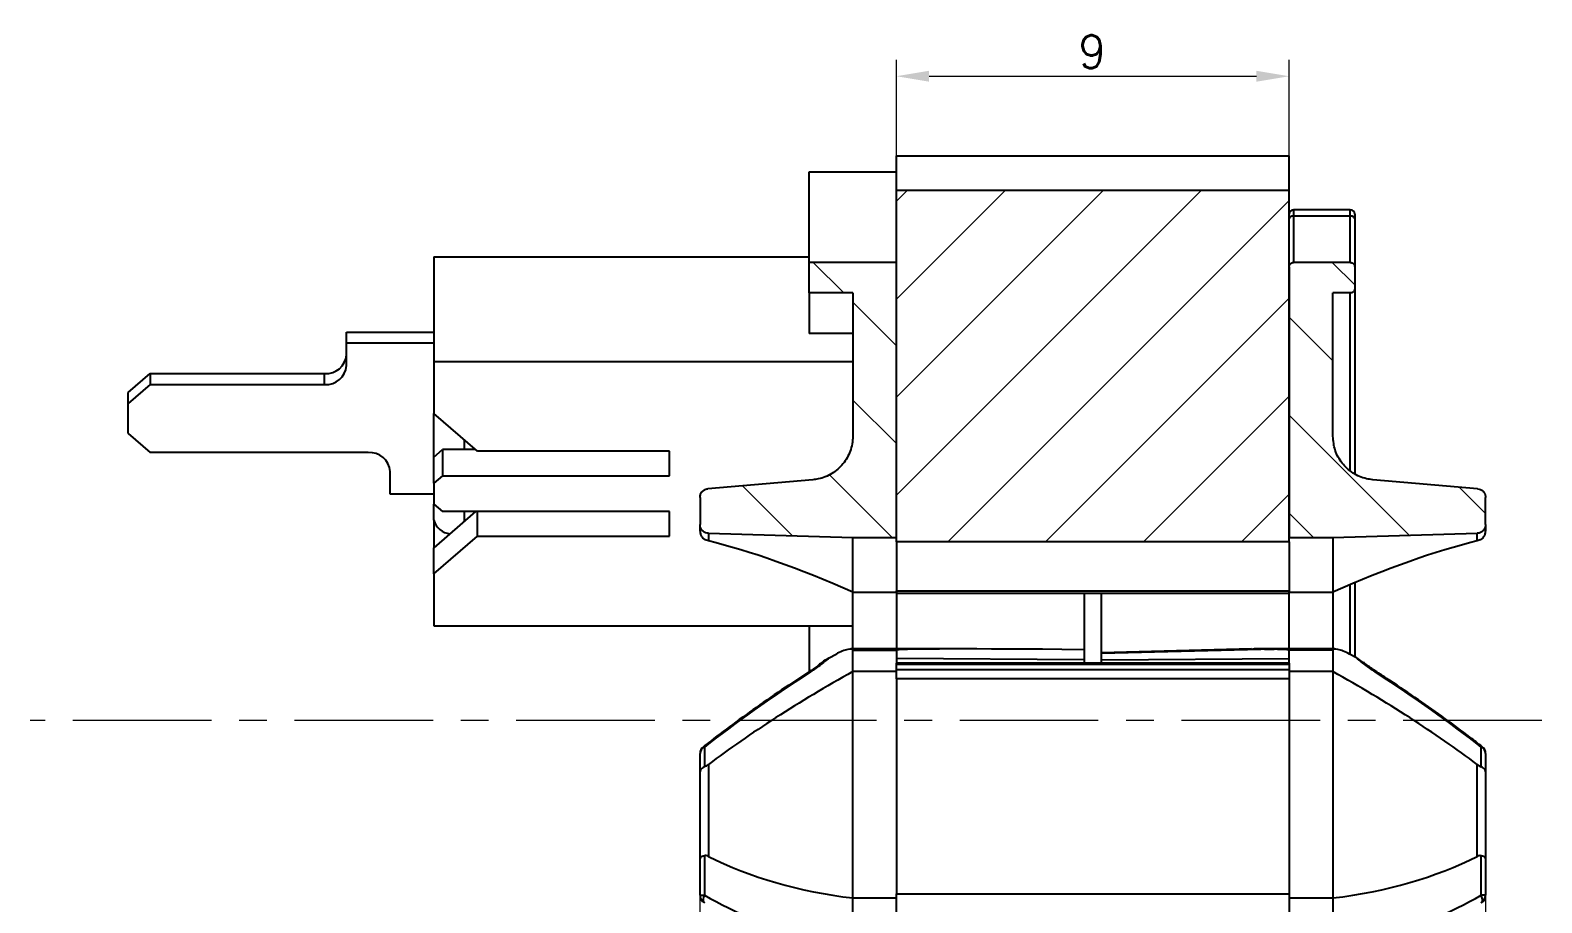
# Model space of a CAD drawing. Header units: millimetres. Extents: x 2517 to 4431, y 863 to 2540.
# Drawn here: x 3208.91 to 3243.54, y 1275.48 to 1295.48 of the extents above; entities that cross this region are included whole.
import ezdxf

# ---------------------------------------------------------------- set-up
doc = ezdxf.new("R2010")
doc.units = ezdxf.units.MM
doc.linetypes.add('CENTER', pattern=[50.8, 31.75, -6.35, 6.35, -6.35])
for name, color, linetype, lineweight in [('中心线', 1, 'CENTER', 9), ('填充', 3, 'Continuous', 9), ('尺寸标注', 2, 'Continuous', 9)]:
    doc.layers.add(name, color=color, linetype=linetype, lineweight=lineweight)
doc.styles.add('st', font='txt.shx')
doc.dimstyles.new('st0.3', dxfattribs={"dimscale": 0.3, "dimtxt": 2.5, "dimasz": 2.5, "dimexe": 1.25, "dimexo": 0, "dimtad": 1, "dimtoh": 1, "dimdec": 3, "dimdsep": 46, "dimtxsty": 'st', "dimcen": 0, "dimclrd": 256, "dimclre": 256, "dimclrt": 256, "dimadec": 4, "dimazin": 2, "dimtfac": 1, "dimtdec": 3, "dimtmove": 0, "dimatfit": 1, "dimfxl": 0, "dimlwd": -1, "dimlwe": -1, "dimarcsym": 0})

# ---------------------------------------------------------------- blocks, each defined once
blk = doc.blocks.new('*D200')
at = {"layer": 'Defpoints', "color": 0, "ltscale": 0.1, "transparency": 16777216}
for p in [(3237.755, 1294.43), (3228.755, 1292.602), (3237.755, 1292.602)]:
    blk.add_point(p, dxfattribs=at)
at = {"layer": '尺寸标注', "ltscale": 0.1, "transparency": 16777216}
for p, q in [((3228.755, 1292.602), (3228.755, 1294.805)), ((3237.755, 1292.602), (3237.755, 1294.805)), ((3229.505, 1294.43), (3237.005, 1294.43))]:
    blk.add_line(p, q, dxfattribs=at)
for points in [[(3229.505, 1294.555), (3229.505, 1294.305), (3228.755, 1294.43)], [(3237.005, 1294.555), (3237.005, 1294.305), (3237.755, 1294.43)]]:
    blk.add_solid(points, dxfattribs=at)
at = {"layer": '尺寸标注', "ltscale": 0.1, "transparency": 16777216, "insert": (3233.242, 1294.993), "char_height": 0.75, "attachment_point": 5, "style": 'st'}
blk.add_mtext('9', dxfattribs=at)
blk = doc.blocks.new('*D201')
at = {"layer": 'Defpoints', "color": 0, "ltscale": 0.1, "transparency": 16777216}
for p in [(3224.255, 1275.657), (3242.255, 1275.657), (3242.255, 1260.325)]:
    blk.add_point(p, dxfattribs=at)
at = {"layer": '尺寸标注', "ltscale": 0.1, "transparency": 16777216}
for p, q in [((3224.255, 1275.657), (3224.255, 1259.95)), ((3242.255, 1275.657), (3242.255, 1259.95)), ((3225.005, 1260.325), (3241.505, 1260.325))]:
    blk.add_line(p, q, dxfattribs=at)
for points in [[(3225.005, 1260.45), (3225.005, 1260.2), (3224.255, 1260.325)], [(3241.505, 1260.45), (3241.505, 1260.2), (3242.255, 1260.325)]]:
    blk.add_solid(points, dxfattribs=at)
at = {"layer": '尺寸标注', "ltscale": 0.1, "transparency": 16777216, "insert": (3234.808, 1260.888), "char_height": 0.75, "attachment_point": 5, "style": 'st'}
blk.add_mtext('18', dxfattribs=at)

msp = doc.modelspace()

# ---------------------------------------------------------------- hatches: boundary and pattern name
at = {"layer": '填充', "linetype": 'Continuous', "lineweight": 18}
h = msp.add_hatch(dxfattribs=at)
h.set_pattern_fill('ANSI31', color=256, scale=0.5, style=0)
h.set_pattern_definition([(45, (3368.8732, 1101.658), (-1.122532, 1.122532), [])])
h.paths.add_polyline_path([(3228.7555, 1283.7589), (3237.7555, 1283.7589), (3237.7555, 1291.8141), (3228.7555, 1291.8141)], flags=0)
h = msp.add_hatch(dxfattribs=at)
h.set_pattern_fill('ANSI31', color=256, scale=0.5, angle=90, style=0)
h.set_pattern_definition([(135, (-114.1133, -11.6724), (-1.122532, -1.122532), [])])
edge = h.paths.add_edge_path(flags=0)
edge.add_line((3227.7555, 1283.8589), (3228.7555, 1283.8589))
edge.add_line((3228.7555, 1283.8589), (3228.7555, 1290.162))
edge.add_line((3228.7555, 1290.162), (3226.7555, 1290.162))
edge.add_line((3226.7555, 1290.162), (3226.7555, 1289.4616))
edge.add_line((3226.7555, 1289.4616), (3227.7555, 1289.4616))
edge.add_line((3227.7555, 1289.4616), (3227.7555, 1286.1773))
edge.add_spline(control_points=[(3227.7555, 1286.1773), (3227.7555, 1286.1742), (3227.7555, 1286.171), (3227.7555, 1286.1678), (3227.7544, 1286.0558), (3227.734, 1285.9425), (3227.6959, 1285.8373), (3227.6579, 1285.732), (3227.6011, 1285.6318), (3227.5303, 1285.5451), (3227.4596, 1285.4583), (3227.3728, 1285.3826), (3227.2773, 1285.3242), (3227.1819, 1285.2658), (3227.075, 1285.223), (3226.9656, 1285.1995), (3226.9245, 1285.1907), (3226.8828, 1285.1844), (3226.8409, 1285.1808)], knot_values=[0.0016694, 0.0016694, 0.0016694, 0.0016694, 0.0016788, 0.0016788, 0.0016788, 0.0020147, 0.0020147, 0.0020147, 0.0023505, 0.0023505, 0.0023505, 0.0026864, 0.0026864, 0.0026864, 0.0030222, 0.0030222, 0.0030222, 0.0031474, 0.0031474, 0.0031474, 0.0031474], weights=[1, 1, 1, 1, 1, 1, 1, 1, 1, 1, 1, 1, 1, 1, 1, 1, 1, 1, 1], degree=3, periodic=0)
edge.add_spline(control_points=[(3226.8409, 1285.1808), (3226.0401, 1285.1122), (3225.2392, 1285.0435), (3224.4384, 1284.9749)], knot_values=[0.0000002, 0.0000002, 0.0000002, 0.0000002, 0.0024115, 0.0024115, 0.0024115, 0.0024115], weights=[1, 1, 1, 1], degree=3, periodic=0)
edge.add_spline(control_points=[(3224.4384, 1284.9749), (3224.4204, 1284.9733), (3224.4024, 1284.9693), (3224.3854, 1284.9629), (3224.3644, 1284.9551), (3224.3445, 1284.9435), (3224.3273, 1284.9292), (3224.3102, 1284.9148), (3224.2952, 1284.8973), (3224.2837, 1284.8781), (3224.2723, 1284.8588), (3224.264, 1284.8374), (3224.2595, 1284.8154), (3224.2568, 1284.8023), (3224.2555, 1284.7889), (3224.2555, 1284.7756)], knot_values=[0.0000002, 0.0000002, 0.0000002, 0.0000002, 0.0000545, 0.0000545, 0.0000545, 0.000122, 0.000122, 0.000122, 0.0001895, 0.0001895, 0.0001895, 0.0002571, 0.0002571, 0.0002571, 0.0002972, 0.0002972, 0.0002972, 0.0002972], weights=[1, 1, 1, 1, 1, 1, 1, 1, 1, 1, 1, 1, 1, 1, 1, 1], degree=3, periodic=0)
edge.add_line((3224.2555, 1284.7756), (3224.2555, 1284.1534))
edge.add_spline(control_points=[(3224.2555, 1284.1534), (3224.2555, 1284.1405), (3224.2568, 1284.1275), (3224.2593, 1284.1148), (3224.2636, 1284.0929), (3224.2717, 1284.0713), (3224.2831, 1284.052), (3224.2944, 1284.0327), (3224.3092, 1284.0151), (3224.3263, 1284.0007), (3224.3434, 1283.9862), (3224.3632, 1283.9745), (3224.3841, 1283.9665), (3224.405, 1283.9585), (3224.4275, 1283.9541), (3224.4498, 1283.9534)], knot_values=[0.0003114, 0.0003114, 0.0003114, 0.0003114, 0.0003506, 0.0003506, 0.0003506, 0.0004187, 0.0004187, 0.0004187, 0.0004868, 0.0004868, 0.0004868, 0.0005549, 0.0005549, 0.0005549, 0.0006228, 0.0006228, 0.0006228, 0.0006228], weights=[1, 1, 1, 1, 1, 1, 1, 1, 1, 1, 1, 1, 1, 1, 1, 1], degree=3, periodic=0)
edge.add_spline(control_points=[(3224.4498, 1283.9534), (3225.5517, 1283.9219), (3226.6536, 1283.8904), (3227.7555, 1283.8589)], knot_values=[0.0000002, 0.0000002, 0.0000002, 0.0000002, 0.0033073, 0.0033073, 0.0033073, 0.0033073], weights=[1, 1, 1, 1], degree=3, periodic=0)
h = msp.add_hatch(dxfattribs=at)
h.set_pattern_fill('ANSI31', color=256, scale=0.5, angle=90, style=0)
h.set_pattern_definition([(135, (3368.8732, 1101.658), (-1.122532, -1.122532), [])])
edge = h.paths.add_edge_path(flags=0)
edge.add_spline(control_points=[(3242.2555, 1284.7756), (3242.2555, 1284.7847), (3242.2549, 1284.7939), (3242.2536, 1284.8029), (3242.2506, 1284.8251), (3242.2436, 1284.847), (3242.2334, 1284.8669), (3242.2232, 1284.8869), (3242.2094, 1284.9053), (3242.1932, 1284.9207), (3242.1769, 1284.9361), (3242.1578, 1284.9489), (3242.1374, 1284.9581), (3242.117, 1284.9672), (3242.0948, 1284.973), (3242.0726, 1284.9749)], knot_values=[0.0002972, 0.0002972, 0.0002972, 0.0002972, 0.0003246, 0.0003246, 0.0003246, 0.0003921, 0.0003921, 0.0003921, 0.0004595, 0.0004595, 0.0004595, 0.000527, 0.000527, 0.000527, 0.0005943, 0.0005943, 0.0005943, 0.0005943], weights=[1, 1, 1, 1, 1, 1, 1, 1, 1, 1, 1, 1, 1, 1, 1, 1], degree=3, periodic=0)
edge.add_spline(control_points=[(3242.0726, 1284.9749), (3241.2718, 1285.0435), (3240.4709, 1285.1122), (3239.6701, 1285.1808)], knot_values=[0.0000002, 0.0000002, 0.0000002, 0.0000002, 0.0024115, 0.0024115, 0.0024115, 0.0024115], weights=[1, 1, 1, 1], degree=3, periodic=0)
edge.add_spline(control_points=[(3239.6701, 1285.1808), (3239.6218, 1285.185), (3239.5738, 1285.1927), (3239.5266, 1285.2037), (3239.4177, 1285.2294), (3239.3117, 1285.2741), (3239.2173, 1285.3344), (3239.123, 1285.3946), (3239.0378, 1285.472), (3238.9687, 1285.56), (3238.8996, 1285.6481), (3238.8448, 1285.7493), (3238.8088, 1285.8553), (3238.7737, 1285.9583), (3238.7555, 1286.0685), (3238.7555, 1286.1773)], knot_values=[0.0001911, 0.0001911, 0.0001911, 0.0001911, 0.0003357, 0.0003357, 0.0003357, 0.0006714, 0.0006714, 0.0006714, 0.0010072, 0.0010072, 0.0010072, 0.001343, 0.001343, 0.001343, 0.0016694, 0.0016694, 0.0016694, 0.0016694], weights=[1, 1, 1, 1, 1, 1, 1, 1, 1, 1, 1, 1, 1, 1, 1, 1], degree=3, periodic=0)
edge.add_line((3238.7555, 1286.1773), (3238.7555, 1289.4616))
edge.add_line((3238.7555, 1289.4616), (3239.1555, 1289.4616))
edge.add_spline(control_points=[(3239.1555, 1289.4616), (3239.161, 1289.4616), (3239.1665, 1289.4621), (3239.172, 1289.463), (3239.183, 1289.4648), (3239.1939, 1289.4686), (3239.2037, 1289.474), (3239.2135, 1289.4794), (3239.2225, 1289.4866), (3239.23, 1289.4949), (3239.2375, 1289.5033), (3239.2436, 1289.513), (3239.2479, 1289.5234), (3239.2522, 1289.5337), (3239.2547, 1289.545), (3239.2553, 1289.5561), (3239.2554, 1289.558), (3239.2555, 1289.5598), (3239.2555, 1289.5617)], knot_values=[0.000006, 0.000006, 0.000006, 0.000006, 0.0000225, 0.0000225, 0.0000225, 0.0000564, 0.0000564, 0.0000564, 0.0000902, 0.0000902, 0.0000902, 0.0001241, 0.0001241, 0.0001241, 0.000158, 0.000158, 0.000158, 0.0001635, 0.0001635, 0.0001635, 0.0001635], weights=[1, 1, 1, 1, 1, 1, 1, 1, 1, 1, 1, 1, 1, 1, 1, 1, 1, 1, 1], degree=3, periodic=0)
edge.add_line((3239.2555, 1289.5617), (3239.2555, 1290.0619))
edge.add_spline(control_points=[(3239.2555, 1290.0619), (3239.2555, 1290.0694), (3239.2547, 1290.0769), (3239.253, 1290.0841), (3239.2505, 1290.095), (3239.2461, 1290.1057), (3239.2402, 1290.1152), (3239.2342, 1290.1246), (3239.2265, 1290.1332), (3239.2178, 1290.1402), (3239.209, 1290.1472), (3239.199, 1290.1527), (3239.1884, 1290.1564), (3239.1779, 1290.1601), (3239.1666, 1290.162), (3239.1555, 1290.162)], knot_values=[0.0001585, 0.0001585, 0.0001585, 0.0001585, 0.0001811, 0.0001811, 0.0001811, 0.0002151, 0.0002151, 0.0002151, 0.0002491, 0.0002491, 0.0002491, 0.0002831, 0.0002831, 0.0002831, 0.0003169, 0.0003169, 0.0003169, 0.0003169], weights=[1, 1, 1, 1, 1, 1, 1, 1, 1, 1, 1, 1, 1, 1, 1, 1], degree=3, periodic=0)
edge.add_line((3239.1555, 1290.162), (3237.8555, 1290.162))
edge.add_spline(control_points=[(3237.8555, 1290.162), (3237.8519, 1290.162), (3237.8484, 1290.1618), (3237.8448, 1290.1614), (3237.8337, 1290.1602), (3237.8226, 1290.1571), (3237.8125, 1290.1522), (3237.8024, 1290.1474), (3237.793, 1290.1408), (3237.785, 1290.1329), (3237.7771, 1290.125), (3237.7704, 1290.1156), (3237.7655, 1290.1055), (3237.7606, 1290.0955), (3237.7574, 1290.0844), (3237.7561, 1290.0733), (3237.7557, 1290.0695), (3237.7555, 1290.0657), (3237.7555, 1290.0619)], knot_values=[0.0000002, 0.0000002, 0.0000002, 0.0000002, 0.0000109, 0.0000109, 0.0000109, 0.0000449, 0.0000449, 0.0000449, 0.000079, 0.000079, 0.000079, 0.000113, 0.000113, 0.000113, 0.000147, 0.000147, 0.000147, 0.0001585, 0.0001585, 0.0001585, 0.0001585], weights=[1, 1, 1, 1, 1, 1, 1, 1, 1, 1, 1, 1, 1, 1, 1, 1, 1, 1, 1], degree=3, periodic=0)
edge.add_line((3237.7555, 1290.0619), (3237.7555, 1283.8589))
edge.add_line((3237.7555, 1283.8589), (3238.7555, 1283.8589))
edge.add_spline(control_points=[(3238.7555, 1283.8589), (3239.8574, 1283.8904), (3240.9593, 1283.9219), (3242.0612, 1283.9534)], knot_values=[0.0000002, 0.0000002, 0.0000002, 0.0000002, 0.0033073, 0.0033073, 0.0033073, 0.0033073], weights=[1, 1, 1, 1], degree=3, periodic=0)
edge.add_spline(control_points=[(3242.0612, 1283.9534), (3242.0645, 1283.9535), (3242.0678, 1283.9537), (3242.071, 1283.9539), (3242.0933, 1283.9557), (3242.1157, 1283.9613), (3242.1361, 1283.9703), (3242.1566, 1283.9793), (3242.1758, 1283.992), (3242.1922, 1284.0073), (3242.2085, 1284.0227), (3242.2225, 1284.041), (3242.2328, 1284.0609), (3242.2432, 1284.0807), (3242.2502, 1284.1026), (3242.2534, 1284.1248), (3242.2548, 1284.1343), (3242.2555, 1284.1438), (3242.2555, 1284.1534)], knot_values=[0.0000002, 0.0000002, 0.0000002, 0.0000002, 0.00001, 0.00001, 0.00001, 0.0000781, 0.0000781, 0.0000781, 0.0001462, 0.0001462, 0.0001462, 0.0002144, 0.0002144, 0.0002144, 0.0002825, 0.0002825, 0.0002825, 0.0003114, 0.0003114, 0.0003114, 0.0003114], weights=[1, 1, 1, 1, 1, 1, 1, 1, 1, 1, 1, 1, 1, 1, 1, 1, 1, 1, 1], degree=3, periodic=0)
edge.add_line((3242.2555, 1284.1534), (3242.2555, 1284.7756))

# ---------------------------------------------------------------- linework, layer by layer
at = {"color": 7, "linetype": 'Continuous', "lineweight": 25}
for p, q in [((3228.7555, 1291.8141), (3228.7555, 1292.602)), ((3228.7555, 1292.602), (3237.7555, 1292.602)), ((3237.7555, 1291.8141), (3237.7555, 1292.602)), ((3226.7555, 1292.2402), (3228.7555, 1292.2402)), ((3226.7555, 1290.162), (3226.7555, 1292.2402)), ((3228.7555, 1283.7589), (3228.7555, 1291.8141)), ((3237.7555, 1291.8141), (3228.7555, 1291.8141)), ((3237.7555, 1283.7589), (3237.7555, 1291.8141)), ((3239.1555, 1291.3658), (3237.8555, 1291.3658)), ((3237.8555, 1291.2239), (3237.8555, 1290.162)), ((3239.1555, 1291.2239), (3237.8555, 1291.2239)), ((3239.1555, 1290.162), (3239.1555, 1291.2239)), ((3239.2555, 1291.2658), (3239.2555, 1291.1594)), ((3239.2555, 1291.1594), (3239.2555, 1290.0619)), ((3218.1555, 1290.2913), (3218.1555, 1287.8913)), ((3218.1555, 1290.2913), (3226.7555, 1290.2913)), ((3226.7555, 1289.4616), (3226.7555, 1290.162)), ((3228.7555, 1290.162), (3226.7555, 1290.162)), ((3228.7555, 1283.8589), (3228.7555, 1290.162)), ((3237.7555, 1290.0619), (3237.7555, 1283.8589)), ((3239.1555, 1290.162), (3237.8555, 1290.162)), ((3239.2555, 1290.0619), (3239.2555, 1289.5617)), ((3227.7555, 1289.4616), (3226.7555, 1289.4616)), ((3226.7555, 1289.4616), (3226.7555, 1288.5349)), ((3227.7555, 1289.4616), (3227.7555, 1286.1773)), ((3239.1555, 1289.4616), (3238.7555, 1289.4616)), ((3238.7555, 1286.1773), (3238.7555, 1289.4616)), ((3239.2555, 1289.5617), (3239.2555, 1285.3294)), ((3216.1555, 1288.3155), (3216.1555, 1288.5655)), ((3216.1555, 1288.5655), (3218.1555, 1288.5655)), ((3216.1555, 1287.7958), (3216.1555, 1288.3155)), ((3216.1555, 1288.3155), (3218.1555, 1288.3155)), ((3227.7555, 1288.5349), (3226.7555, 1288.5349)), ((3211.1555, 1287.1798), (3211.6555, 1287.6128)), ((3211.6555, 1287.6128), (3211.6555, 1287.3628)), ((3211.6555, 1287.6128), (3215.6555, 1287.6128)), ((3215.6555, 1287.3628), (3215.6555, 1287.6128)), ((3218.1555, 1287.8913), (3227.7555, 1287.8913)), ((3218.1555, 1287.8913), (3218.1555, 1286.7005)), ((3211.6555, 1287.3628), (3211.1555, 1286.9298)), ((3211.6555, 1287.3628), (3215.6555, 1287.3628)), ((3211.1555, 1286.9298), (3211.1555, 1287.1798)), ((3211.1555, 1286.237), (3211.1555, 1286.9298)), ((3219.1555, 1285.8345), (3218.1555, 1286.7005)), ((3218.1555, 1285.6984), (3218.1555, 1286.7005)), ((3211.1555, 1286.237), (3211.6555, 1285.804)), ((3218.1555, 1285.6984), (3218.3555, 1285.8716)), ((3218.3555, 1285.8716), (3218.3555, 1285.2716)), ((3219.1127, 1285.8716), (3218.3555, 1285.8716)), ((3216.6555, 1285.804), (3211.6555, 1285.804)), ((3218.1555, 1285.0984), (3218.1555, 1285.6984)), ((3223.5555, 1285.8345), (3219.1555, 1285.8345)), ((3223.5555, 1285.2716), (3223.5555, 1285.8345)), ((3217.1555, 1284.8514), (3217.1555, 1285.371)), ((3218.3555, 1285.2716), (3218.1555, 1285.0984)), ((3218.3555, 1285.2716), (3223.5555, 1285.2716)), ((3226.8409, 1285.1808), (3224.4384, 1284.9749)), ((3242.0726, 1284.9749), (3239.6701, 1285.1808)), ((3218.1555, 1284.8514), (3217.1555, 1284.8514)), ((3218.1555, 1285.0984), (3218.1555, 1284.622)), ((3218.1555, 1284.622), (3218.3555, 1284.4488)), ((3218.1555, 1284.2514), (3218.1555, 1284.622)), ((3224.2555, 1284.7756), (3224.2555, 1284.1534)), ((3242.2555, 1284.1534), (3242.2555, 1284.7756)), ((3219.1127, 1284.4488), (3218.1555, 1283.6199)), ((3218.1555, 1284.2514), (3218.1555, 1283.6199)), ((3223.5555, 1284.4488), (3218.3555, 1284.4488)), ((3219.1555, 1283.8859), (3219.1555, 1284.4488)), ((3223.5555, 1283.8859), (3223.5555, 1284.4488)), ((3224.2555, 1284.0044), (3224.2555, 1284.1534)), ((3242.2555, 1284.1534), (3242.2555, 1284.0044)), ((3218.1555, 1283.0199), (3219.1555, 1283.8859)), ((3219.1555, 1283.8859), (3223.5555, 1283.8859)), ((3224.4498, 1283.9534), (3227.7555, 1283.8589)), ((3224.4498, 1283.9534), (3224.4498, 1283.7788)), ((3227.7555, 1283.8589), (3228.7555, 1283.8589)), ((3227.7555, 1282.6028), (3227.7555, 1283.8589)), ((3237.7555, 1283.8589), (3238.7555, 1283.8589)), ((3238.7555, 1283.8589), (3242.0612, 1283.9534)), ((3238.7555, 1283.8589), (3238.7555, 1282.6028)), ((3242.0612, 1283.7788), (3242.0612, 1283.9534)), ((3218.1555, 1283.0199), (3218.1555, 1283.6199)), ((3237.7555, 1283.7589), (3228.7555, 1283.7589)), ((3228.7555, 1283.7589), (3228.7555, 1282.6368)), ((3237.7555, 1283.7589), (3237.7555, 1282.6368)), ((3218.1555, 1283.0199), (3218.1555, 1281.8291)), ((3239.2555, 1282.8175), (3239.2555, 1281.1207)), ((3227.7555, 1282.6028), (3228.7555, 1282.6028)), ((3227.7555, 1281.3016), (3227.7555, 1282.6028)), ((3228.7555, 1282.6368), (3237.7555, 1282.6368)), ((3228.7555, 1282.582), (3228.7555, 1282.6368)), ((3228.7555, 1282.6028), (3228.7555, 1281.3016)), ((3228.7555, 1282.582), (3237.7555, 1282.582)), ((3233.0555, 1282.582), (3233.0555, 1281.2792)), ((3233.4555, 1281.216), (3233.4555, 1282.582)), ((3237.7555, 1282.6368), (3237.7555, 1282.582)), ((3237.7555, 1282.6028), (3238.7555, 1282.6028)), ((3237.7555, 1281.3016), (3237.7555, 1282.6028)), ((3238.7555, 1282.6028), (3238.7555, 1281.3016)), ((3218.1555, 1281.8291), (3227.7555, 1281.8291)), ((3226.7555, 1281.8291), (3226.7555, 1280.7798)), ((3227.2168, 1281.1002), (3227.3729, 1281.1829)), ((3230.2906, 1281.3016), (3227.7091, 1281.3016)), ((3227.7555, 1280.7842), (3227.7555, 1281.2748)), ((3227.7555, 1281.2748), (3228.7555, 1281.2748)), ((3228.7555, 1281.2748), (3228.7555, 1281.0842)), ((3228.7555, 1281.0842), (3228.7555, 1280.9731)), ((3233.0555, 1281.053), (3228.7555, 1281.0842)), ((3233.0555, 1281.2792), (3232.5466, 1281.2918)), ((3233.0555, 1281.2792), (3233.0555, 1281.053)), ((3233.0555, 1281.053), (3233.0555, 1280.9732)), ((3236.8912, 1281.3012), (3233.4555, 1281.216)), ((3237.4087, 1281.294), (3233.4555, 1281.1959)), ((3233.4555, 1281.1959), (3233.4555, 1281.216)), ((3233.4555, 1281.053), (3233.4555, 1281.1959)), ((3233.4555, 1281.053), (3237.7555, 1281.0842)), ((3233.4555, 1280.9732), (3233.4555, 1281.053)), ((3238.8019, 1281.3016), (3236.9502, 1281.3016)), ((3237.7555, 1281.0842), (3237.7555, 1281.2748)), ((3238.7555, 1281.2748), (3237.7555, 1281.2748)), ((3237.7555, 1280.9731), (3237.7555, 1281.0842)), ((3238.7555, 1281.2748), (3238.7555, 1280.7842)), ((3239.2942, 1281.1002), (3239.1381, 1281.1829)), ((3239.2942, 1281.1002), (3239.4503, 1280.9828)), ((3228.7555, 1280.7842), (3227.7555, 1280.7842)), ((3227.7555, 1275.5936), (3227.7555, 1280.7842)), ((3237.7555, 1280.9732), (3228.7555, 1280.9732)), ((3228.7555, 1280.9464), (3228.7555, 1280.9732)), ((3237.7555, 1280.9464), (3228.7555, 1280.9464)), ((3228.7555, 1280.8334), (3228.7555, 1280.9464)), ((3228.7555, 1280.8334), (3237.7555, 1280.8334)), ((3228.7555, 1280.6137), (3228.7555, 1280.8334)), ((3237.7555, 1280.9732), (3237.7555, 1280.9464)), ((3237.7555, 1280.9464), (3237.7555, 1280.8334)), ((3237.7555, 1280.8334), (3237.7555, 1280.6137)), ((3238.7555, 1280.7842), (3237.7555, 1280.7842)), ((3238.7555, 1280.7842), (3238.7555, 1275.5936)), ((3237.7555, 1280.6137), (3228.7555, 1280.6137)), ((3228.7555, 1280.6137), (3228.7555, 1275.6904)), ((3237.7555, 1280.6137), (3237.7555, 1275.6904)), ((3224.3555, 1279.0525), (3224.3555, 1278.5996)), ((3242.1555, 1278.5996), (3242.1555, 1279.0525)), ((3224.2555, 1278.4858), (3224.2555, 1278.9025)), ((3224.4498, 1278.6544), (3224.4498, 1276.5474)), ((3242.0612, 1276.5474), (3242.0612, 1278.6544)), ((3242.2555, 1278.9025), (3242.2555, 1278.4858)), ((3224.2555, 1276.4904), (3224.2555, 1278.4858)), ((3242.2555, 1278.4858), (3242.2555, 1276.4904)), ((3224.3555, 1276.5627), (3224.3555, 1275.657)), ((3242.1555, 1275.657), (3242.1555, 1276.5627)), ((3224.2555, 1275.657), (3224.2555, 1276.4904)), ((3242.2555, 1276.4904), (3242.2555, 1275.657)), ((3224.2555, 1275.657), (3224.3555, 1275.657)), ((3227.7555, 1275.5936), (3228.7555, 1275.5936)), ((3227.7555, 1274.6124), (3227.7555, 1275.5936)), ((3228.7555, 1275.6904), (3237.7555, 1275.6904)), ((3228.7555, 1275.0904), (3228.7555, 1275.6904)), ((3237.7555, 1275.6904), (3237.7555, 1275.0904)), ((3237.7555, 1275.5936), (3238.7555, 1275.5936)), ((3238.7555, 1275.5936), (3238.7555, 1274.6124)), ((3242.2555, 1275.657), (3242.1555, 1275.657))]:
    msp.add_line(p, q, dxfattribs=at)
at = {"color": 8, "linetype": 'Continuous', "lineweight": 25}
for p, q in [((3237.8555, 1291.3658), (3237.8555, 1291.2239)), ((3239.1555, 1291.2239), (3239.1555, 1291.3658)), ((3239.1555, 1285.4019), (3239.1555, 1289.4616)), ((3218.8555, 1286.0943), (3218.8555, 1285.8716)), ((3218.8555, 1284.4488), (3218.8555, 1284.2261)), ((3239.1555, 1281.1737), (3239.1555, 1282.7755))]:
    msp.add_line(p, q, dxfattribs=at)
at = {"color": 7, "linetype": 'Continuous', "lineweight": 25, "flags": 128}
for points in [[(3237.8555, 1291.2239), (3237.836, 1291.2227), (3237.8172, 1291.219), (3237.7999, 1291.2131), (3237.7848, 1291.205), (3237.7724, 1291.1952), (3237.7631, 1291.1841), (3237.7574, 1291.172), (3237.7555, 1291.1594)], [(3239.2555, 1291.1594), (3239.2536, 1291.172), (3239.2479, 1291.1841), (3239.2386, 1291.1952), (3239.2262, 1291.205), (3239.2111, 1291.2131), (3239.1938, 1291.219), (3239.175, 1291.2227), (3239.1555, 1291.2239)]]:
    msp.add_lwpolyline(points, dxfattribs=at)
at = {"color": 8, "linetype": 'Continuous', "lineweight": 25, "flags": 128}
for points in [[(3224.332, 1279.0598), (3224.3391, 1279.0607), (3224.3555, 1279.0525)], [(3242.1555, 1279.0525), (3242.1719, 1279.0607), (3242.1789, 1279.0599)], [(3224.3555, 1275.657), (3224.3391, 1275.6107), (3224.3306, 1275.5675), (3224.3306, 1275.5304), (3224.339, 1275.5019), (3224.3554, 1275.4839), (3224.3565, 1275.4832)], [(3242.1544, 1275.4832), (3242.1556, 1275.4839), (3242.172, 1275.5019), (3242.1804, 1275.5304), (3242.1804, 1275.5675), (3242.1719, 1275.6107), (3242.1555, 1275.657)]]:
    msp.add_lwpolyline(points, dxfattribs=at)
at = {"color": 7, "linetype": 'Continuous', "lineweight": 25}
for centre, radius, start, end in [((3237.8555, 1291.2658), 0.1, 90, 180), ((3239.1555, 1291.2658), 0.1, 0, 90), ((3215.6867, 1288.0819), 0.4701, 266.18874, 355.59816), ((3215.6867, 1287.8319), 0.4701, 266.18863, 355.59827), ((3216.6867, 1285.3349), 0.4701, 4.40181, 93.81128), ((3218.5718, 1284.3738), 0.4339, 196.39136, 264.15188), ((3224.4555, 1278.9025), 0.2, 128.11536, 180), ((3224.4262, 1278.897), 0.1708, 114.44788, 178.17158), ((3242.0848, 1278.897), 0.1708, 1.82765, 65.5524), ((3242.0555, 1278.9025), 0.2, 0, 51.88464), ((3224.4555, 1275.657), 0.2, 180, 240.35725), ((3242.0555, 1275.657), 0.2, 299.64275, 0)]:
    msp.add_arc(centre, radius, start, end, dxfattribs=at)
at = {"color": 8, "linetype": 'Continuous', "lineweight": 25}
for centre, radius, start, end in [((3226.8099, 1280.7938), 0.0638, 197.69115, 215.59308), ((3239.7008, 1280.7939), 0.0641, 324.44121, 342.25142)]:
    msp.add_arc(centre, radius, start, end, dxfattribs=at)
at = {"color": 7, "linetype": 'Continuous', "lineweight": 25}
for centre, major_axis, ratio, start_param, end_param in [((3229.2177, 1279.8384), (7.1495, -3.8256), 0.2274642, 1.8963609, 2.4154094), ((3237.2933, 1279.8384), (7.1495, 3.8256), 0.2274642, 0.7261832, 1.2452317), ((3227.4091, 1281.1016), (0.3439, 0.184), 0.2277351, 6.1619034, 7.8374195), ((3240.2135, 1281.1016), (11.458, -0.1732), 0.0087255, 2.3039665, 3.1417246), ((3226.2975, 1281.1016), (11.458, 0.1732), 0.0087255, 6.2830534, 6.5297126), ((3239.1019, 1281.1016), (0.3439, -0.184), 0.2277351, 1.5873585, 3.2628746), ((3231.3438, 1280.545), (9.8284, 5.252), 0.225284, 1.9326431, 2.2347327), ((3229.2177, 1279.482), (7.1495, 3.8256), 0.2274642, 1.6541235, 2.173172), ((3237.2933, 1279.482), (7.1495, -3.8256), 0.2274642, 0.9684207, 1.4874692), ((3235.1672, 1280.545), (9.8284, -5.252), 0.225284, 0.90686, 1.2089495), ((3229.2177, 1279.6602), (7.2023, 0), 0.5766429, 3.9888946, 4.5079431), ((3237.2933, 1279.6602), (7.2023, 0), 0.5766429, 4.9168349, 5.4358834), ((3231.3438, 1279.6602), (9.8994, 0), 0.5709522, 3.9286449, 4.2307345), ((3235.1672, 1279.6602), (9.8994, 0), 0.5709522, 5.1940435, 5.496133)]:
    msp.add_ellipse(centre, major_axis=major_axis, ratio=ratio, start_param=start_param, end_param=end_param, dxfattribs=at)
for points, knots in [([(3237.7555, 1290.0619), (3237.7556, 1290.0657), (3237.7562, 1290.0807), (3237.7638, 1290.1064), (3237.7837, 1290.1343), (3237.8117, 1290.1539), (3237.8372, 1290.1614), (3237.8519, 1290.1618), (3237.8555, 1290.162)], [0, 0, 0, 0, 0.072612, 0.2874313, 0.5022354, 0.7169497, 0.9315424, 1, 1, 1, 1]), ([(3239.1555, 1290.162), (3239.1667, 1290.1609), (3239.1891, 1290.1587), (3239.219, 1290.1415), (3239.2417, 1290.1162), (3239.2538, 1290.088), (3239.255, 1290.0694), (3239.2555, 1290.0619)], [0, 0, 0, 0, 0.2132773, 0.4278123, 0.6424024, 0.8571178, 1, 1, 1, 1]), ([(3239.2555, 1289.5617), (3239.2555, 1289.5598), (3239.2552, 1289.5468), (3239.2496, 1289.5226), (3239.2314, 1289.4936), (3239.2046, 1289.4724), (3239.1777, 1289.4627), (3239.161, 1289.4619), (3239.1555, 1289.4616)], [0, 0, 0, 0, 0.0353969, 0.2501839, 0.4649607, 0.6796755, 0.8943074, 1, 1, 1, 1]), ([(3227.7555, 1286.1773), (3227.7555, 1286.1742), (3227.7551, 1286.059), (3227.7139, 1285.8306), (3227.5452, 1285.5328), (3227.2874, 1285.3086), (3227.0355, 1285.2051), (3226.8826, 1285.1861), (3226.8409, 1285.1808)], [0, 0, 0, 0, 0.0064583, 0.2335455, 0.4606408, 0.6877242, 0.9147767, 1, 1, 1, 1]), ([(3239.6701, 1285.1808), (3239.622, 1285.1871), (3239.4629, 1285.2079), (3239.2066, 1285.3191), (3238.955, 1285.548), (3238.7872, 1285.8464), (3238.766, 1286.0681), (3238.7555, 1286.1773)], [0, 0, 0, 0, 0.0982409, 0.3252305, 0.5522343, 0.7792732, 1, 1, 1, 1]), ([(3224.2555, 1284.7756), (3224.2563, 1284.7889), (3224.2584, 1284.8247), (3224.2807, 1284.8801), (3224.3248, 1284.9318), (3224.3803, 1284.9652), (3224.4204, 1284.9719), (3224.4384, 1284.9749)], [0, 0, 0, 0, 0.135278, 0.3623232, 0.5893483, 0.8163316, 1, 1, 1, 1]), ([(3242.0726, 1284.9749), (3242.0947, 1284.9708), (3242.1391, 1284.9626), (3242.1958, 1284.9232), (3242.2367, 1284.8688), (3242.2538, 1284.8162), (3242.2551, 1284.7847), (3242.2555, 1284.7756)], [0, 0, 0, 0, 0.2263374, 0.4533419, 0.6803686, 0.9074371, 1, 1, 1, 1]), ([(3224.4498, 1283.9534), (3224.4274, 1283.9563), (3224.3827, 1283.9619), (3224.3238, 1283.998), (3224.28, 1284.05), (3224.2583, 1284.1051), (3224.2562, 1284.1405), (3224.2555, 1284.1534)], [0, 0, 0, 0, 0.2179505, 0.4365372, 0.6551589, 0.8738387, 1, 1, 1, 1]), ([(3242.2555, 1284.1534), (3242.2551, 1284.1438), (3242.2537, 1284.1119), (3242.2361, 1284.0591), (3242.1948, 1284.0045), (3242.1377, 1283.9669), (3242.0901, 1283.9547), (3242.0645, 1283.9536), (3242.0612, 1283.9534)], [0, 0, 0, 0, 0.0933265, 0.3120515, 0.530765, 0.7494354, 0.9680453, 1, 1, 1, 1]), ([(3224.2555, 1284.0044), (3224.2555, 1284.0033), (3224.2556, 1283.9766), (3224.2651, 1283.9268), (3224.2998, 1283.8615), (3224.3369, 1283.8327), (3224.3555, 1283.8183)], [0, 0, 0, 0, 0.0152457, 0.3658318, 0.6825499, 1, 1, 1, 1]), ([(3224.4498, 1283.7788), (3224.4332, 1283.7834), (3224.4027, 1283.7919), (3224.3703, 1283.81), (3224.3555, 1283.8183)], [0, 0, 0, 0, 0.54364401, 1, 1, 1, 1]), ([(3242.1555, 1283.8183), (3242.138, 1283.8087), (3242.1055, 1283.7909), (3242.0752, 1283.7826), (3242.0612, 1283.7788)], [0, 0, 0, 0, 0.5381227, 1, 1, 1, 1]), ([(3242.1555, 1283.8183), (3242.1741, 1283.8327), (3242.2112, 1283.8615), (3242.2459, 1283.9268), (3242.2554, 1283.9766), (3242.2555, 1284.0033), (3242.2555, 1284.0044)], [0, 0, 0, 0, 0.3174508, 0.6341674, 0.9847543, 1, 1, 1, 1]), ([(3227.2168, 1281.1002), (3227.145, 1281.0405), (3226.9996, 1280.9196), (3226.8391, 1280.8114), (3226.758, 1280.7566)], [0, 0, 0, 0, 0.49424828, 1, 1, 1, 1]), ([(3227.0482, 1280.9858), (3227.0518, 1280.9895), (3227.0985, 1281.0374), (3227.16, 1281.07), (3227.2168, 1281.1002)], [0, 0, 0, 0, 0.0771455, 1, 1, 1, 1]), ([(3236.8912, 1281.3002), (3236.9178, 1281.3007), (3237.0855, 1281.3039), (3237.261, 1281.2985), (3237.4087, 1281.294)], [0, 0, 0, 0, 0.1583901, 1, 1, 1, 1]), ([(3239.753, 1280.7566), (3239.6737, 1280.8101), (3239.5132, 1280.9183), (3239.3678, 1281.0391), (3239.2942, 1281.1002)], [0, 0, 0, 0, 0.4941484, 1, 1, 1, 1]), ([(3226.7491, 1280.7744), (3226.6255, 1280.6936), (3226.2746, 1280.4642), (3225.7153, 1280.0832), (3225.0886, 1279.636), (3224.6334, 1279.295), (3224.3883, 1279.1037), (3224.332, 1279.0598)], [0, 0, 0, 0, 0.1490372, 0.4229343, 0.6825787, 0.927179, 1, 1, 1, 1]), ([(3227.0456, 1280.9888), (3227.0128, 1280.9625), (3226.9187, 1280.8869), (3226.816, 1280.8189), (3226.749, 1280.7745)], [0, 0, 0, 0, 0.3479406, 1, 1, 1, 1]), ([(3239.7622, 1280.7749), (3239.7412, 1280.7885), (3239.6481, 1280.8488), (3239.5446, 1280.9218), (3239.4692, 1280.9842), (3239.4584, 1280.993)], [0, 0, 0, 0, 0.1999145, 0.886314, 1, 1, 1, 1]), ([(3242.1789, 1279.0598), (3242.0845, 1279.1333), (3241.8046, 1279.351), (3241.3182, 1279.7116), (3240.7061, 1280.1452), (3240.1821, 1280.5), (3239.8616, 1280.7093), (3239.7619, 1280.7744)], [0, 0, 0, 0, 0.122075, 0.3617811, 0.613749, 0.8798791, 1, 1, 1, 1]), ([(3224.3555, 1278.5996), (3224.3369, 1278.5908), (3224.2998, 1278.5733), (3224.2651, 1278.5334), (3224.2556, 1278.5029), (3224.2555, 1278.4864), (3224.2555, 1278.4858)], [0, 0, 0, 0, 0.3174509, 0.6341683, 0.9847524, 1, 1, 1, 1]), ([(3224.3555, 1278.5996), (3224.373, 1278.6075), (3224.4055, 1278.6222), (3224.4358, 1278.6442), (3224.4498, 1278.6544)], [0, 0, 0, 0, 0.5381188, 1, 1, 1, 1]), ([(3242.0612, 1278.6544), (3242.0778, 1278.6424), (3242.1083, 1278.6205), (3242.1407, 1278.6061), (3242.1555, 1278.5996)], [0, 0, 0, 0, 0.54364122, 1, 1, 1, 1]), ([(3242.2555, 1278.4858), (3242.2555, 1278.4864), (3242.2554, 1278.5029), (3242.2459, 1278.5334), (3242.2112, 1278.5733), (3242.1741, 1278.5908), (3242.1555, 1278.5996)], [0, 0, 0, 0, 0.0152476, 0.3658324, 0.6825485, 1, 1, 1, 1]), ([(3224.3555, 1276.5627), (3224.3369, 1276.5571), (3224.2998, 1276.5458), (3224.2651, 1276.5204), (3224.2556, 1276.5011), (3224.2555, 1276.4909), (3224.2555, 1276.4904)], [0, 0, 0, 0, 0.3174511, 0.6341677, 0.9847531, 1, 1, 1, 1]), ([(3224.4498, 1276.5474), (3224.4332, 1276.5548), (3224.4027, 1276.5682), (3224.3703, 1276.5644), (3224.3555, 1276.5627)], [0, 0, 0, 0, 0.5436457, 1, 1, 1, 1]), ([(3242.1555, 1276.5627), (3242.138, 1276.5644), (3242.1055, 1276.5675), (3242.0752, 1276.5538), (3242.0612, 1276.5474)], [0, 0, 0, 0, 0.5381222, 1, 1, 1, 1]), ([(3242.2555, 1276.4904), (3242.2555, 1276.4909), (3242.2554, 1276.5011), (3242.2459, 1276.5204), (3242.2112, 1276.5458), (3242.1741, 1276.5571), (3242.1555, 1276.5627)], [0, 0, 0, 0, 0.015247, 0.3658331, 0.6825483, 1, 1, 1, 1])]:
    msp.add_open_spline(points, degree=3, knots=knots, dxfattribs=at)
at = {"layer": '中心线', "ltscale": 0.1}
msp.add_line((3243.5416, 1279.6602), (3208.91, 1279.6602), dxfattribs=at)

# ---------------------------------------------------------------- dimensions: what is measured, and where the dimension line sits
at = {"layer": '尺寸标注', "ltscale": 0.1}
dim = msp.add_linear_dim(base=(3237.7555, 1294.4302), p1=(3228.7555, 1292.602), p2=(3237.7555, 1292.602), dimstyle='st0.3', dxfattribs=at)
dim.commit()
dim.dimension.update_dxf_attribs({"geometry": '*D200', "text_midpoint": (3233.2415, 1294.4302), "dimtype": 160})
dim = msp.add_linear_dim(base=(3242.2555, 1260.3252), p1=(3224.2555, 1275.657), p2=(3242.2555, 1275.657), dimstyle='st0.3', override={"dimtol": 0, "dimlim": 0, "dimtp": 0, "dimtm": 0, "dimtfac": 1, "dimtdec": 3, "dimtolj": 0, "dimtzin": 8}, dxfattribs=at)
dim.commit()
dim.dimension.update_dxf_attribs({"geometry": '*D201', "text_midpoint": (3234.8075, 1260.3252), "dimtype": 160})

doc.saveas('drawing.dxf')
